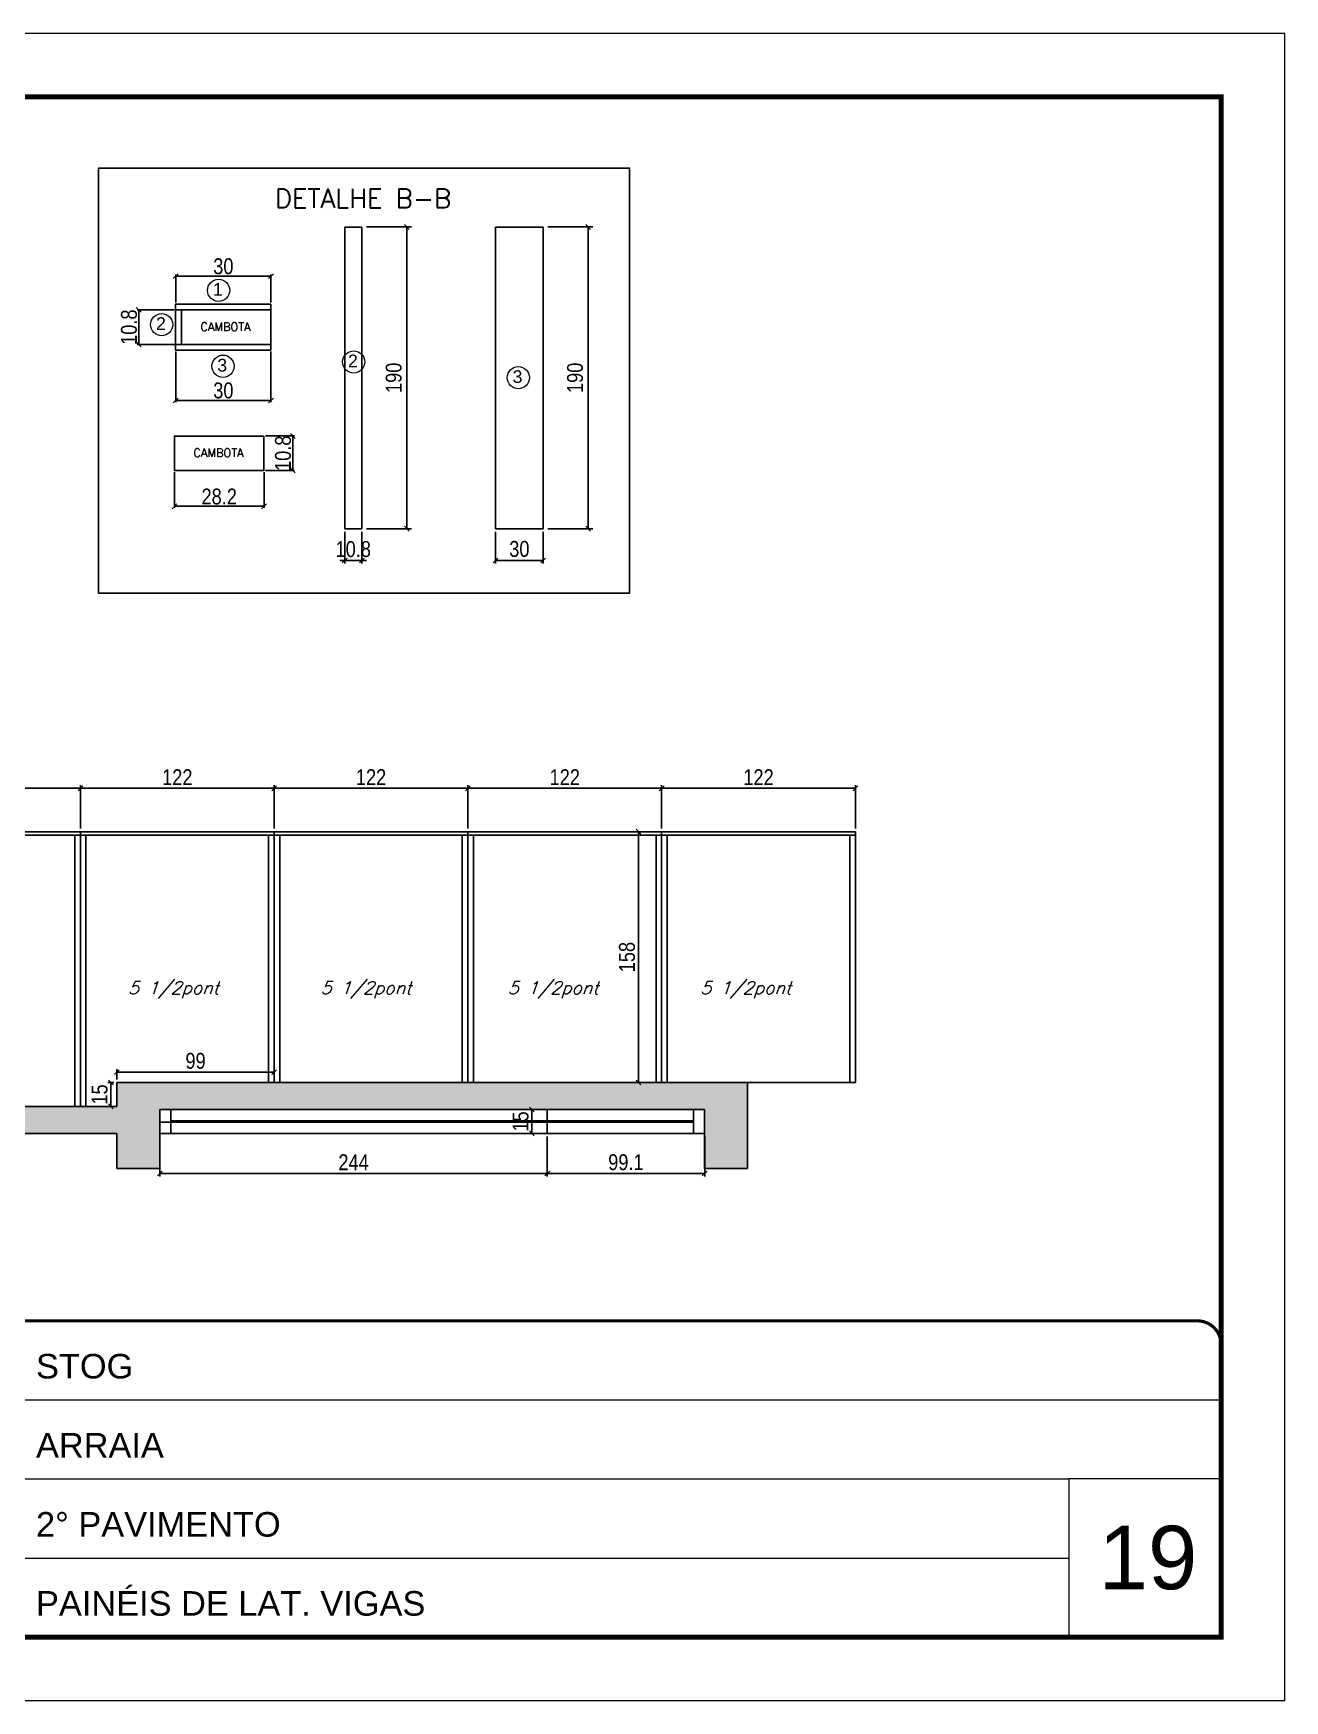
# Model space of a CAD drawing. Extents: x -3394 to 16474, y -5031 to 14397.
# Drawn here: x 8139 to 8927, y 8752 to 9802 of the extents above; entities that cross this region are included whole.
import ezdxf
from ezdxf.enums import TextEntityAlignment as Align

# ---------------------------------------------------------------- set-up
doc = ezdxf.new("R2010")
doc.units = 0
doc.linetypes.add('CONTINUO', pattern=[0])
doc.linetypes.add('DASHED', pattern=[0.75, 0.5, -0.25])
doc.layers.get('0').update_dxf_attribs({"linetype": 'CONTINUOUS'})
doc.layers.get('Defpoints').update_dxf_attribs({"linetype": 'CONTINUOUS'})
for name, color, linetype in [('5', 5, 'CONTINUOUS'), ('COTA', 241, 'CONTINUOUS'), ('Painéis', 200, 'CONTINUOUS'), ('SARR_2.2x7', 40, 'CONTINUOUS'), ('SARR_3.5x7', 81, 'CONTINUOUS'), ('texto', 7, 'CONTINUOUS')]:
    doc.layers.add(name, color=color, linetype=linetype)
for name, color, linetype, lineweight in [('CARIMBO', 255, 'CONTINUOUS', 9), ('Folhas', 255, 'CONTINUOUS', 9), ('NUMERACAO', 7, 'CONTINUOUS', 15), ('SARRAFO DE PRESSAO', 251, 'DASHED', 9)]:
    doc.layers.add(name, color=color, linetype=linetype, lineweight=lineweight)
doc.styles.add('ARIAL', font='arial.ttf')
doc.styles.add('COTA TECNICA', font='techl___.ttf', dxfattribs={"height": 10})
doc.styles.add('COTA TECNICA 2X', font='techl___.ttf', dxfattribs={"height": 10})
doc.styles.add('ROMANS', font='romans.shx')
doc.styles.get("Standard").update_dxf_attribs({"font": 'ROMANS.SHX'})
doc.dimstyles.new('PAINEL', dxfattribs={"dimtxt": 10, "dimasz": 3, "dimexe": 3, "dimexo": 3, "dimgap": 3, "dimtad": 1, "dimdec": 1, "dimzin": 12, "dimdsep": 46, "dimtxsty": 'COTA TECNICA', "dimblk1": 'OBLIQUE', "dimblk2": 'OBLIQUE', "dimsah": 1, "dimcen": 0.9, "dimclrd": 4, "dimclre": 4, "dimclrt": 240, "dimadec": 1, "dimazin": 3, "dimtfac": 1, "dimtdec": 1, "dimtmove": 0, "dimatfit": 3, "dimfxl": 1, "dimtolj": 1, "dimtzin": 12, "dimarcsym": 0})
doc.dimstyles.new('SECAO', dxfattribs={"dimscale": 0.333333, "dimtxt": 5, "dimasz": 9, "dimexe": 3, "dimexo": 3, "dimgap": 3, "dimtad": 1, "dimdec": 1, "dimlfac": 0.5, "dimzin": 12, "dimdsep": 46, "dimtxsty": 'COTA TECNICA 2X', "dimblk1": 'OBLIQUE', "dimblk2": 'OBLIQUE', "dimsah": 1, "dimcen": 0.9, "dimclrd": 4, "dimclre": 4, "dimclrt": 240, "dimadec": 1, "dimazin": 3, "dimtfac": 1, "dimtdec": 1, "dimtmove": 0, "dimatfit": 3, "dimfxl": 1, "dimtolj": 1, "dimtzin": 12, "dimarcsym": 0})

# ---------------------------------------------------------------- blocks, each defined once
blk = doc.blocks.new('9999999999')
at = {"color": 30, "linetype": 'CONTINUO'}
for p, q in [((98564.6, 34379.6), (99584, 34379.6)), ((98564.6, 34329.8), (99488, 34329.8)), ((99584, 34329.8), (99488, 34329.8)), ((99488, 34329.8), (99488, 34230.2)), ((98564.6, 34280), (99488, 34280))]:
    blk.add_line(p, q, dxfattribs=at)
at = {"color": 30, "linetype": 'CONTINUO', "const_width": 2}
blk.add_lwpolyline([(99584, 34230.2), (99584, 34414.4, 0.414214), (99569, 34429.4), (98229, 34429.4, 0.414214), (98214, 34414.4), (98214, 34245.2, 0.414214), (98229, 34230.2), (99584, 34230.2)], format="xyb", dxfattribs=at)
at = {"layer": 'Folhas'}
blk.add_lwpolyline([(98139, 34190.2), (99624, 34190.2), (99624, 35240.2), (98139, 35240.2)], close=True, dxfattribs=at)
at = {"layer": 'Folhas', "color": 30, "const_width": 3}
blk.add_lwpolyline([(98214, 34230.2), (99584, 34230.2), (99584, 35200.2), (98214, 35200.2)], close=True, dxfattribs=at)
at = {"color": 7, "linetype": 'Continuous', "ltscale": 5, "style": 'ARIAL'}
for s, height, p in [('STOG', 15.48, (98837.7, 34393.1)), ('ARRAIA', 15.48, (98837.7, 34343.3)), ('2° PAVIMENTO', 15.483, (98837.7, 34293.5)), ('PAINÉIS DE LAT. VIGAS', 15.483, (98837.7, 34243.7))]:
    blk.add_text(s, height=height, dxfattribs=at).set_placement(p)
blk = doc.blocks.new('_Oblique')
at = {"color": 0, "linetype": 'ByBlock', "lineweight": -2}
blk.add_line((-0.5, -0.5), (0.5, 0.5), dxfattribs=at)
blk = doc.blocks.new('*D1097')
at = {"layer": 'COTA', "color": 4, "lineweight": -2, "transparency": 16777216}
for p, q in [((8228.9, 9632.7), (8228.9, 9650.3)), ((8288.9, 9632.7), (8288.9, 9650.3)), ((8288.9, 9649.3), (8228.9, 9649.3))]:
    blk.add_line(p, q, dxfattribs=at)
at = {"layer": 'Defpoints', "color": 0, "transparency": 16777216}
for p in [(8228.9, 9649.3), (8228.9, 9631.7), (8288.9, 9631.7)]:
    blk.add_point(p, dxfattribs=at)
at = {"layer": 'COTA', "color": 4, "lineweight": -2, "transparency": 16777216, "xscale": 3, "yscale": 3, "zscale": 3, "rotation": 180}
blk.add_blockref('_Oblique', (8228.9, 9649.3), dxfattribs=at)
at = {"layer": 'COTA', "color": 4, "lineweight": -2, "transparency": 16777216, "xscale": 3, "yscale": 3, "zscale": 3}
blk.add_blockref('_Oblique', (8288.9, 9649.3), dxfattribs=at)
at = {"layer": 'COTA', "color": 240, "transparency": 16777216, "insert": (8258.9, 9655.5), "char_height": 10, "attachment_point": 5, "style": 'COTA TECNICA 2X'}
blk.add_mtext('\\A1;30', dxfattribs=at)
blk = doc.blocks.new('*D1098')
at = {"layer": 'COTA', "color": 4, "lineweight": -2, "transparency": 16777216}
for p, q in [((8227.9, 9628.1), (8204.6, 9628.1)), ((8205.6, 9606.4), (8205.6, 9628.1)), ((8228.8, 9606.4), (8204.6, 9606.4))]:
    blk.add_line(p, q, dxfattribs=at)
at = {"layer": 'Defpoints', "color": 0, "transparency": 16777216}
for p in [(8205.6, 9628.1), (8228.9, 9628.1), (8229.8, 9606.4)]:
    blk.add_point(p, dxfattribs=at)
at = {"layer": 'COTA', "color": 4, "lineweight": -2, "transparency": 16777216, "xscale": 3, "yscale": 3, "zscale": 3}
for p, rotation in [((8205.6, 9628.1), 90), ((8205.6, 9606.4), 270)]:
    blk.add_blockref('_Oblique', p, dxfattribs=dict(at, rotation=rotation))
at = {"layer": 'COTA', "color": 240, "transparency": 16777216, "insert": (8199.5, 9617.2), "char_height": 10, "attachment_point": 5, "rotation": 90, "style": 'COTA TECNICA 2X'}
blk.add_mtext('\\A1;10.8', dxfattribs=at)
blk = doc.blocks.new('*D1099')
at = {"layer": 'COTA', "color": 4, "lineweight": -2, "transparency": 16777216}
for p, q in [((8228.9, 9601.8), (8228.9, 9570)), ((8288.9, 9601.8), (8288.9, 9570)), ((8228.9, 9571), (8288.9, 9571))]:
    blk.add_line(p, q, dxfattribs=at)
at = {"layer": 'Defpoints', "color": 0, "transparency": 16777216}
for p in [(8228.9, 9602.8), (8288.9, 9602.8), (8288.9, 9571)]:
    blk.add_point(p, dxfattribs=at)
at = {"layer": 'COTA', "color": 4, "lineweight": -2, "transparency": 16777216, "xscale": 3, "yscale": 3, "zscale": 3, "rotation": 180}
blk.add_blockref('_Oblique', (8228.9, 9571), dxfattribs=at)
at = {"layer": 'COTA', "color": 4, "lineweight": -2, "transparency": 16777216, "xscale": 3, "yscale": 3, "zscale": 3}
blk.add_blockref('_Oblique', (8288.9, 9571), dxfattribs=at)
at = {"layer": 'COTA', "color": 240, "transparency": 16777216, "insert": (8258.9, 9577.3), "char_height": 10, "attachment_point": 5, "style": 'COTA TECNICA 2X'}
blk.add_mtext('\\A1;30', dxfattribs=at)
blk = doc.blocks.new('*D1100')
at = {"layer": 'COTA', "color": 4, "lineweight": -2, "transparency": 16777216}
for p, q in [((8228.1, 9526), (8228.1, 9503.4)), ((8284.5, 9526), (8284.5, 9503.4)), ((8284.5, 9504.4), (8228.1, 9504.4))]:
    blk.add_line(p, q, dxfattribs=at)
at = {"layer": 'Defpoints', "color": 0, "transparency": 16777216}
for p in [(8228.1, 9527), (8284.5, 9527), (8228.1, 9504.4)]:
    blk.add_point(p, dxfattribs=at)
at = {"layer": 'COTA', "color": 4, "lineweight": -2, "transparency": 16777216, "xscale": 3, "yscale": 3, "zscale": 3, "rotation": 180}
blk.add_blockref('_Oblique', (8228.1, 9504.4), dxfattribs=at)
at = {"layer": 'COTA', "color": 4, "lineweight": -2, "transparency": 16777216, "xscale": 3, "yscale": 3, "zscale": 3}
blk.add_blockref('_Oblique', (8284.5, 9504.4), dxfattribs=at)
at = {"layer": 'COTA', "color": 240, "transparency": 16777216, "insert": (8256.3, 9510.5), "char_height": 10, "attachment_point": 5, "style": 'COTA TECNICA 2X'}
blk.add_mtext('\\A1;28.2', dxfattribs=at)
blk = doc.blocks.new('*D1101')
at = {"layer": 'COTA', "color": 4, "lineweight": -2, "transparency": 16777216}
for p, q in [((8285.5, 9548.7), (8303.6, 9548.7)), ((8302.6, 9548.7), (8302.6, 9527)), ((8285.5, 9527), (8303.6, 9527))]:
    blk.add_line(p, q, dxfattribs=at)
at = {"layer": 'Defpoints', "color": 0, "transparency": 16777216}
for p in [(8284.5, 9548.7), (8284.5, 9527), (8302.6, 9527)]:
    blk.add_point(p, dxfattribs=at)
at = {"layer": 'COTA', "color": 4, "lineweight": -2, "transparency": 16777216, "xscale": 3, "yscale": 3, "zscale": 3}
for p, rotation in [((8302.6, 9548.7), 90), ((8302.6, 9527), 270)]:
    blk.add_blockref('_Oblique', p, dxfattribs=dict(at, rotation=rotation))
at = {"layer": 'COTA', "color": 240, "transparency": 16777216, "insert": (8296.5, 9537.8), "char_height": 10, "attachment_point": 5, "rotation": 90, "style": 'COTA TECNICA 2X'}
blk.add_mtext('\\A1;10.8', dxfattribs=at)
blk = doc.blocks.new('*D1112')
at = {"layer": 'COTA', "color": 4, "linetype": 'Continuous', "lineweight": -2, "transparency": 16777216}
for p, q in [((8218.9, 9107.5), (8218.9, 9082.3)), ((8462.9, 9107.5), (8462.9, 9082.3)), ((8218.9, 9084.3), (8462.9, 9084.3))]:
    blk.add_line(p, q, dxfattribs=at)
at = {"layer": 'Defpoints', "color": 0, "linetype": 'Continuous', "transparency": 16777216}
for p in [(8218.9, 9109.5), (8462.9, 9109.5), (8462.9, 9084.3)]:
    blk.add_point(p, dxfattribs=at)
at = {"layer": 'COTA', "color": 4, "linetype": 'Continuous', "lineweight": -2, "transparency": 16777216, "xscale": 3, "yscale": 3, "zscale": 3, "rotation": 180}
blk.add_blockref('_Oblique', (8218.9, 9084.3), dxfattribs=at)
at = {"layer": 'COTA', "color": 4, "linetype": 'Continuous', "lineweight": -2, "transparency": 16777216, "xscale": 3, "yscale": 3, "zscale": 3}
blk.add_blockref('_Oblique', (8462.9, 9084.3), dxfattribs=at)
at = {"layer": 'COTA', "color": 240, "linetype": 'Continuous', "transparency": 16777216, "insert": (8340.9, 9091.3), "char_height": 10, "attachment_point": 5, "style": 'COTA TECNICA'}
blk.add_mtext('\\A1;244', dxfattribs=at)
blk = doc.blocks.new('*D1113')
at = {"layer": 'COTA', "color": 4, "linetype": 'Continuous', "lineweight": -2, "transparency": 16777216}
for p, q in [((8462.9, 9107.5), (8462.9, 9082.3)), ((8562, 9107.5), (8562, 9082.3)), ((8462.9, 9084.3), (8562, 9084.3))]:
    blk.add_line(p, q, dxfattribs=at)
at = {"layer": 'Defpoints', "color": 0, "linetype": 'Continuous', "transparency": 16777216}
for p in [(8462.9, 9109.5), (8562, 9109.5), (8562, 9084.3)]:
    blk.add_point(p, dxfattribs=at)
at = {"layer": 'COTA', "color": 4, "linetype": 'Continuous', "lineweight": -2, "transparency": 16777216, "xscale": 3, "yscale": 3, "zscale": 3, "rotation": 180}
blk.add_blockref('_Oblique', (8462.9, 9084.3), dxfattribs=at)
at = {"layer": 'COTA', "color": 4, "linetype": 'Continuous', "lineweight": -2, "transparency": 16777216, "xscale": 3, "yscale": 3, "zscale": 3}
blk.add_blockref('_Oblique', (8562, 9084.3), dxfattribs=at)
at = {"layer": 'COTA', "color": 240, "linetype": 'Continuous', "transparency": 16777216, "insert": (8512.4, 9091.3), "char_height": 10, "attachment_point": 5, "style": 'COTA TECNICA'}
blk.add_mtext('\\A1;99.1', dxfattribs=at)
blk = doc.blocks.new('*D1114')
at = {"layer": 'COTA', "color": 4, "linetype": 'Continuous', "lineweight": -2, "transparency": 16777216}
for p, q in [((8460.9, 9124.5), (8451.2, 9124.5)), ((8453.2, 9109.5), (8453.2, 9124.5)), ((8460.9, 9109.5), (8451.2, 9109.5))]:
    blk.add_line(p, q, dxfattribs=at)
at = {"layer": 'Defpoints', "color": 0, "linetype": 'Continuous', "transparency": 16777216}
for p in [(8453.2, 9124.5), (8462.9, 9124.5), (8462.9, 9109.5)]:
    blk.add_point(p, dxfattribs=at)
at = {"layer": 'COTA', "color": 4, "linetype": 'Continuous', "lineweight": -2, "transparency": 16777216, "xscale": 3, "yscale": 3, "zscale": 3}
for p, rotation in [((8453.2, 9124.5), 90), ((8453.2, 9109.5), 270)]:
    blk.add_blockref('_Oblique', p, dxfattribs=dict(at, rotation=rotation))
at = {"layer": 'COTA', "color": 240, "linetype": 'Continuous', "transparency": 16777216, "insert": (8446.1, 9117), "char_height": 10, "attachment_point": 5, "rotation": 90, "style": 'COTA TECNICA'}
blk.add_mtext('\\A1;15', dxfattribs=at)
blk = doc.blocks.new('*D1119')
at = {"layer": 'COTA', "color": 4, "linetype": 'Continuous', "lineweight": -2, "transparency": 16777216}
for p, q in [((8046.9, 9301.5), (8046.9, 9328.8)), ((8046.9, 9326.8), (8168.9, 9326.8)), ((8168.9, 9301.5), (8168.9, 9328.8))]:
    blk.add_line(p, q, dxfattribs=at)
at = {"layer": 'Defpoints', "color": 0, "linetype": 'Continuous', "transparency": 16777216}
for p in [(8168.9, 9326.8), (8046.9, 9299.5), (8168.9, 9299.5)]:
    blk.add_point(p, dxfattribs=at)
at = {"layer": 'COTA', "color": 4, "linetype": 'Continuous', "lineweight": -2, "transparency": 16777216, "xscale": 3, "yscale": 3, "zscale": 3, "rotation": 180}
blk.add_blockref('_Oblique', (8046.9, 9326.8), dxfattribs=at)
at = {"layer": 'COTA', "color": 4, "linetype": 'Continuous', "lineweight": -2, "transparency": 16777216, "xscale": 3, "yscale": 3, "zscale": 3}
blk.add_blockref('_Oblique', (8168.9, 9326.8), dxfattribs=at)
at = {"layer": 'COTA', "color": 240, "linetype": 'Continuous', "transparency": 16777216, "insert": (8107.9, 9333.8), "char_height": 10, "attachment_point": 5, "style": 'COTA TECNICA'}
blk.add_mtext('\\A1;122', dxfattribs=at)
blk = doc.blocks.new('*D1120')
at = {"layer": 'COTA', "color": 4, "linetype": 'Continuous', "lineweight": -2, "transparency": 16777216}
for p, q in [((8168.9, 9301.5), (8168.9, 9328.8)), ((8168.9, 9326.8), (8290.9, 9326.8)), ((8290.9, 9301.5), (8290.9, 9328.8))]:
    blk.add_line(p, q, dxfattribs=at)
at = {"layer": 'Defpoints', "color": 0, "linetype": 'Continuous', "transparency": 16777216}
for p in [(8290.9, 9326.8), (8168.9, 9299.5), (8290.9, 9299.5)]:
    blk.add_point(p, dxfattribs=at)
at = {"layer": 'COTA', "color": 4, "linetype": 'Continuous', "lineweight": -2, "transparency": 16777216, "xscale": 3, "yscale": 3, "zscale": 3, "rotation": 180}
blk.add_blockref('_Oblique', (8168.9, 9326.8), dxfattribs=at)
at = {"layer": 'COTA', "color": 4, "linetype": 'Continuous', "lineweight": -2, "transparency": 16777216, "xscale": 3, "yscale": 3, "zscale": 3}
blk.add_blockref('_Oblique', (8290.9, 9326.8), dxfattribs=at)
at = {"layer": 'COTA', "color": 240, "linetype": 'Continuous', "transparency": 16777216, "insert": (8229.9, 9333.8), "char_height": 10, "attachment_point": 5, "style": 'COTA TECNICA'}
blk.add_mtext('\\A1;122', dxfattribs=at)
blk = doc.blocks.new('*D1121')
at = {"layer": 'COTA', "color": 4, "linetype": 'Continuous', "lineweight": -2, "transparency": 16777216}
for p, q in [((8290.9, 9301.5), (8290.9, 9328.8)), ((8290.9, 9326.8), (8412.9, 9326.8)), ((8412.9, 9301.5), (8412.9, 9328.8))]:
    blk.add_line(p, q, dxfattribs=at)
at = {"layer": 'Defpoints', "color": 0, "linetype": 'Continuous', "transparency": 16777216}
for p in [(8412.9, 9326.8), (8290.9, 9299.5), (8412.9, 9299.5)]:
    blk.add_point(p, dxfattribs=at)
at = {"layer": 'COTA', "color": 4, "linetype": 'Continuous', "lineweight": -2, "transparency": 16777216, "xscale": 3, "yscale": 3, "zscale": 3, "rotation": 180}
blk.add_blockref('_Oblique', (8290.9, 9326.8), dxfattribs=at)
at = {"layer": 'COTA', "color": 4, "linetype": 'Continuous', "lineweight": -2, "transparency": 16777216, "xscale": 3, "yscale": 3, "zscale": 3}
blk.add_blockref('_Oblique', (8412.9, 9326.8), dxfattribs=at)
at = {"layer": 'COTA', "color": 240, "linetype": 'Continuous', "transparency": 16777216, "insert": (8351.9, 9333.8), "char_height": 10, "attachment_point": 5, "style": 'COTA TECNICA'}
blk.add_mtext('\\A1;122', dxfattribs=at)
blk = doc.blocks.new('*D1129')
at = {"layer": 'COTA', "color": 4, "linetype": 'Continuous', "lineweight": -2, "transparency": 16777216}
for p, q in [((8532.9, 9299.5), (8518.3, 9299.5)), ((8520.3, 9141.5), (8520.3, 9299.5)), ((8532.9, 9141.5), (8518.3, 9141.5))]:
    blk.add_line(p, q, dxfattribs=at)
at = {"layer": 'Defpoints', "color": 0, "linetype": 'Continuous', "transparency": 16777216}
for p in [(8520.3, 9299.5), (8534.9, 9299.5), (8534.9, 9141.5)]:
    blk.add_point(p, dxfattribs=at)
at = {"layer": 'COTA', "color": 4, "linetype": 'Continuous', "lineweight": -2, "transparency": 16777216, "xscale": 3, "yscale": 3, "zscale": 3}
for p, rotation in [((8520.3, 9299.5), 90), ((8520.3, 9141.5), 270)]:
    blk.add_blockref('_Oblique', p, dxfattribs=dict(at, rotation=rotation))
at = {"layer": 'COTA', "color": 240, "linetype": 'Continuous', "transparency": 16777216, "insert": (8513.1, 9220.5), "char_height": 10, "attachment_point": 5, "rotation": 90, "style": 'COTA TECNICA'}
blk.add_mtext('\\A1;158', dxfattribs=at)
blk = doc.blocks.new('*D1131')
at = {"layer": 'COTA', "color": 4, "linetype": 'Continuous', "lineweight": -2, "transparency": 16777216}
for p, q in [((8189.9, 9141.5), (8186.1, 9141.5)), ((8188.1, 9141.5), (8188.1, 9126.5)), ((8189.9, 9126.5), (8186.1, 9126.5))]:
    blk.add_line(p, q, dxfattribs=at)
at = {"layer": 'Defpoints', "color": 0, "linetype": 'Continuous', "transparency": 16777216}
for p in [(8191.9, 9141.5), (8188.1, 9126.5), (8191.9, 9126.5)]:
    blk.add_point(p, dxfattribs=at)
at = {"layer": 'COTA', "color": 4, "linetype": 'Continuous', "lineweight": -2, "transparency": 16777216, "xscale": 3, "yscale": 3, "zscale": 3}
for p, rotation in [((8188.1, 9141.5), 90), ((8188.1, 9126.5), 270)]:
    blk.add_blockref('_Oblique', p, dxfattribs=dict(at, rotation=rotation))
at = {"layer": 'COTA', "color": 240, "linetype": 'Continuous', "transparency": 16777216, "insert": (8181, 9134), "char_height": 10, "attachment_point": 5, "rotation": 90, "style": 'COTA TECNICA'}
blk.add_mtext('\\A1;15', dxfattribs=at)
blk = doc.blocks.new('*D1132')
at = {"layer": 'COTA', "color": 4, "linetype": 'Continuous', "lineweight": -2, "transparency": 16777216}
for p, q in [((8191.9, 9143.5), (8191.9, 9150)), ((8290.9, 9148), (8191.9, 9148)), ((8290.9, 9143.5), (8290.9, 9150))]:
    blk.add_line(p, q, dxfattribs=at)
at = {"layer": 'Defpoints', "color": 0, "linetype": 'Continuous', "transparency": 16777216}
for p in [(8191.9, 9148), (8191.9, 9141.5), (8290.9, 9141.5)]:
    blk.add_point(p, dxfattribs=at)
at = {"layer": 'COTA', "color": 4, "linetype": 'Continuous', "lineweight": -2, "transparency": 16777216, "xscale": 3, "yscale": 3, "zscale": 3, "rotation": 180}
blk.add_blockref('_Oblique', (8191.9, 9148), dxfattribs=at)
at = {"layer": 'COTA', "color": 4, "linetype": 'Continuous', "lineweight": -2, "transparency": 16777216, "xscale": 3, "yscale": 3, "zscale": 3}
blk.add_blockref('_Oblique', (8290.9, 9148), dxfattribs=at)
at = {"layer": 'COTA', "color": 240, "linetype": 'Continuous', "transparency": 16777216, "insert": (8241.4, 9155.1), "char_height": 10, "attachment_point": 5, "style": 'COTA TECNICA'}
blk.add_mtext('\\A1;99', dxfattribs=at)
blk = doc.blocks.new('*D1146')
at = {"layer": 'COTA', "color": 4, "linetype": 'Continuous', "lineweight": -2, "transparency": 16777216}
for p, q in [((8412.9, 9301.5), (8412.9, 9328.8)), ((8412.9, 9326.8), (8534.9, 9326.8)), ((8534.9, 9301.5), (8534.9, 9328.8))]:
    blk.add_line(p, q, dxfattribs=at)
at = {"layer": 'Defpoints', "color": 0, "linetype": 'Continuous', "transparency": 16777216}
for p in [(8534.9, 9326.8), (8412.9, 9299.5), (8534.9, 9299.5)]:
    blk.add_point(p, dxfattribs=at)
at = {"layer": 'COTA', "color": 4, "linetype": 'Continuous', "lineweight": -2, "transparency": 16777216, "xscale": 3, "yscale": 3, "zscale": 3, "rotation": 180}
blk.add_blockref('_Oblique', (8412.9, 9326.8), dxfattribs=at)
at = {"layer": 'COTA', "color": 4, "linetype": 'Continuous', "lineweight": -2, "transparency": 16777216, "xscale": 3, "yscale": 3, "zscale": 3}
blk.add_blockref('_Oblique', (8534.9, 9326.8), dxfattribs=at)
at = {"layer": 'COTA', "color": 240, "linetype": 'Continuous', "transparency": 16777216, "insert": (8473.9, 9333.8), "char_height": 10, "attachment_point": 5, "style": 'COTA TECNICA'}
blk.add_mtext('\\A1;122', dxfattribs=at)
blk = doc.blocks.new('*D1147')
at = {"layer": 'COTA', "color": 4, "linetype": 'Continuous', "lineweight": -2, "transparency": 16777216}
for p, q in [((8534.9, 9301.5), (8534.9, 9328.8)), ((8534.9, 9326.8), (8656.9, 9326.8)), ((8656.9, 9301.5), (8656.9, 9328.8))]:
    blk.add_line(p, q, dxfattribs=at)
at = {"layer": 'Defpoints', "color": 0, "linetype": 'Continuous', "transparency": 16777216}
for p in [(8656.9, 9326.8), (8534.9, 9299.5), (8656.9, 9299.5)]:
    blk.add_point(p, dxfattribs=at)
at = {"layer": 'COTA', "color": 4, "linetype": 'Continuous', "lineweight": -2, "transparency": 16777216, "xscale": 3, "yscale": 3, "zscale": 3, "rotation": 180}
blk.add_blockref('_Oblique', (8534.9, 9326.8), dxfattribs=at)
at = {"layer": 'COTA', "color": 4, "linetype": 'Continuous', "lineweight": -2, "transparency": 16777216, "xscale": 3, "yscale": 3, "zscale": 3}
blk.add_blockref('_Oblique', (8656.9, 9326.8), dxfattribs=at)
at = {"layer": 'COTA', "color": 240, "linetype": 'Continuous', "transparency": 16777216, "insert": (8595.9, 9333.8), "char_height": 10, "attachment_point": 5, "style": 'COTA TECNICA'}
blk.add_mtext('\\A1;122', dxfattribs=at)
blk = doc.blocks.new('*D1201')
at = {"layer": 'COTA', "color": 4, "linetype": 'ByBlock', "lineweight": -2, "transparency": 16777216}
for p, q in [((8463.3, 9680.3), (8491.6, 9680.3)), ((8488.6, 9680.3), (8488.6, 9490.3)), ((8463.3, 9490.3), (8491.6, 9490.3))]:
    blk.add_line(p, q, dxfattribs=at)
at = {"layer": 'Defpoints', "color": 0, "linetype": 'ByBlock', "transparency": 16777216}
for p in [(8460.3, 9680.3), (8460.3, 9490.3), (8488.6, 9490.3)]:
    blk.add_point(p, dxfattribs=at)
at = {"layer": 'COTA', "color": 4, "linetype": 'ByBlock', "lineweight": -2, "transparency": 16777216, "xscale": 3, "yscale": 3, "zscale": 3}
for p, rotation in [((8488.6, 9680.3), 90), ((8488.6, 9490.3), 270)]:
    blk.add_blockref('_Oblique', p, dxfattribs=dict(at, rotation=rotation))
at = {"layer": 'COTA', "color": 240, "linetype": 'ByBlock', "transparency": 16777216, "insert": (8480.4, 9585.3), "char_height": 10, "attachment_point": 5, "rotation": 90, "style": 'COTA TECNICA'}
blk.add_mtext('\\A1;190', dxfattribs=at)
blk = doc.blocks.new('*D1202')
at = {"layer": 'COTA', "color": 4, "linetype": 'Continuous', "lineweight": -2, "transparency": 16777216}
for p, q in [((8430.3, 9488.3), (8430.3, 9468.3)), ((8460.3, 9488.3), (8460.3, 9468.3)), ((8460.3, 9470.3), (8430.3, 9470.3))]:
    blk.add_line(p, q, dxfattribs=at)
at = {"layer": 'Defpoints', "color": 0, "linetype": 'Continuous', "transparency": 16777216}
for p in [(8430.3, 9490.3), (8460.3, 9490.3), (8430.3, 9470.3)]:
    blk.add_point(p, dxfattribs=at)
at = {"layer": 'COTA', "color": 4, "linetype": 'Continuous', "lineweight": -2, "transparency": 16777216, "xscale": 3, "yscale": 3, "zscale": 3, "rotation": 180}
blk.add_blockref('_Oblique', (8430.3, 9470.3), dxfattribs=at)
at = {"layer": 'COTA', "color": 4, "linetype": 'Continuous', "lineweight": -2, "transparency": 16777216, "xscale": 3, "yscale": 3, "zscale": 3}
blk.add_blockref('_Oblique', (8460.3, 9470.3), dxfattribs=at)
at = {"layer": 'COTA', "color": 240, "linetype": 'Continuous', "transparency": 16777216, "insert": (8445.3, 9477.5), "char_height": 10, "attachment_point": 5, "style": 'COTA TECNICA'}
blk.add_mtext('\\A1;30', dxfattribs=at)
blk = doc.blocks.new('*D1203')
at = {"layer": 'COTA', "color": 4, "linetype": 'ByBlock', "lineweight": -2, "transparency": 16777216}
for p, q in [((8349.1, 9680.3), (8377.4, 9680.3)), ((8374.4, 9680.3), (8374.4, 9490.3)), ((8349.1, 9490.3), (8377.4, 9490.3))]:
    blk.add_line(p, q, dxfattribs=at)
at = {"layer": 'Defpoints', "color": 0, "linetype": 'ByBlock', "transparency": 16777216}
for p in [(8346.1, 9680.3), (8346.1, 9490.3), (8374.4, 9490.3)]:
    blk.add_point(p, dxfattribs=at)
at = {"layer": 'COTA', "color": 4, "linetype": 'ByBlock', "lineweight": -2, "transparency": 16777216, "xscale": 3, "yscale": 3, "zscale": 3}
for p, rotation in [((8374.4, 9680.3), 90), ((8374.4, 9490.3), 270)]:
    blk.add_blockref('_Oblique', p, dxfattribs=dict(at, rotation=rotation))
at = {"layer": 'COTA', "color": 240, "linetype": 'ByBlock', "transparency": 16777216, "insert": (8366.2, 9585.3), "char_height": 10, "attachment_point": 5, "rotation": 90, "style": 'COTA TECNICA'}
blk.add_mtext('\\A1;190', dxfattribs=at)
blk = doc.blocks.new('*D1204')
at = {"layer": 'COTA', "color": 4, "linetype": 'Continuous', "lineweight": -2, "transparency": 16777216}
for p, q in [((8335.3, 9488.3), (8335.3, 9468.3)), ((8346.1, 9488.3), (8346.1, 9468.3)), ((8335.3, 9470.3), (8332.3, 9470.3)), ((8346.1, 9470.3), (8335.3, 9470.3)), ((8346.1, 9470.3), (8349.1, 9470.3))]:
    blk.add_line(p, q, dxfattribs=at)
at = {"layer": 'Defpoints', "color": 0, "linetype": 'Continuous', "transparency": 16777216}
for p in [(8335.3, 9490.3), (8346.1, 9490.3), (8335.3, 9470.3)]:
    blk.add_point(p, dxfattribs=at)
at = {"layer": 'COTA', "color": 4, "linetype": 'Continuous', "lineweight": -2, "transparency": 16777216, "xscale": 3, "yscale": 3, "zscale": 3}
blk.add_blockref('_Oblique', (8335.3, 9470.3), dxfattribs=at)
at = {"layer": 'COTA', "color": 4, "linetype": 'Continuous', "lineweight": -2, "transparency": 16777216, "xscale": 3, "yscale": 3, "zscale": 3, "rotation": 180}
blk.add_blockref('_Oblique', (8346.1, 9470.3), dxfattribs=at)
at = {"layer": 'COTA', "color": 240, "linetype": 'Continuous', "transparency": 16777216, "insert": (8340.7, 9477.4), "char_height": 10, "attachment_point": 5, "style": 'COTA TECNICA'}
blk.add_mtext('\\A1;10.8', dxfattribs=at)

msp = doc.modelspace()

# ---------------------------------------------------------------- hatches: boundary and pattern name
at = {"layer": 'COTA', "linetype": 'Continuous'}
h = msp.add_hatch(dxfattribs=at)
h.set_pattern_fill('AR-CONC', color=256, scale=0.05)
h.paths.add_polyline_path([(7802.87, 9109.47), (8191.87, 9109.47), (8191.87, 9087.47), (8218.87, 9087.47), (8218.87, 9109.47), (8218.87, 9124.47), (8561.97, 9124.47), (8561.97, 9109.47), (8561.97, 9087.47), (8588.97, 9087.47), (8588.97, 9141.47), (8561.97, 9141.47), (8191.87, 9141.47), (8191.87, 9126.47), (7802.87, 9126.47), (7802.87, 9141.47), (7775.87, 9141.47), (7775.87, 9109.47), (7775.87, 9037.47), (7802.87, 9037.47)])

# ---------------------------------------------------------------- linework, layer by layer
at = {"linetype": 'ByBlock'}
msp.add_lwpolyline([(8180.34, 9717.45), (8514.71, 9717.45), (8514.71, 9449.75), (8180.34, 9449.75)], close=True, dxfattribs=at)
at = {"layer": 'COTA', "linetype": 'Continuous'}
for p, q in [((8588.97, 9087.47), (8588.97, 9141.47)), ((8191.87, 9087.47), (8191.87, 9109.47)), ((8218.87, 9087.47), (8218.87, 9109.47)), ((8561.97, 9087.47), (8561.97, 9109.47)), ((8191.87, 9087.47), (8218.87, 9087.47)), ((8561.97, 9087.47), (8588.97, 9087.47))]:
    msp.add_line(p, q, dxfattribs=at)
at = {"layer": 'COTA', "linetype": 'ByBlock'}
msp.add_line((7802.87, 9109.47), (8191.87, 9109.47), dxfattribs=at)
at = {"layer": 'NUMERACAO', "color": 1}
for centre in [(8255.89, 9640.41), (8220.08, 9618.81), (8258.69, 9592.62), (8341, 9595.32), (8444.64, 9585.43)]:
    msp.add_circle(centre, 7, dxfattribs=at)
at = {"layer": 'Painéis', "linetype": 'ByBlock'}
for p, q in [((8335.3, 9680.26), (8346.1, 9680.26)), ((8335.3, 9490.26), (8335.3, 9680.26)), ((8346.1, 9490.26), (8346.1, 9680.26)), ((8430.27, 9680.26), (8460.27, 9680.26)), ((8430.27, 9490.26), (8430.27, 9680.26)), ((8460.27, 9490.26), (8460.27, 9680.26)), ((8335.3, 9490.26), (8346.1, 9490.26)), ((8430.27, 9490.26), (8460.27, 9490.26)), ((7606.37, 9299.47), (8656.87, 9299.47)), ((8168.87, 9126.47), (8168.87, 9299.47)), ((8290.87, 9141.47), (8290.87, 9299.47)), ((8412.87, 9141.47), (8412.87, 9299.47)), ((8534.87, 9141.47), (8534.87, 9299.47)), ((8656.87, 9141.47), (8656.87, 9299.47)), ((8191.87, 9141.47), (8561.97, 9141.47)), ((8191.87, 9126.47), (8191.87, 9141.47)), ((7802.87, 9126.47), (8191.87, 9126.47)), ((8218.87, 9124.47), (8561.97, 9124.47)), ((8218.87, 9109.47), (8218.87, 9124.47)), ((8462.87, 9109.47), (8462.87, 9124.47)), ((8218.87, 9109.47), (8561.97, 9109.47))]:
    msp.add_line(p, q, dxfattribs=at)
at = {"layer": 'Painéis', "linetype": 'Continuous'}
for p, q in [((8228.86, 9631.68), (8288.86, 9631.68)), ((8228.86, 9602.79), (8228.86, 9631.68)), ((8288.86, 9631.68), (8288.86, 9602.79)), ((8228.86, 9628.08), (8288.86, 9628.08)), ((8232.46, 9606.39), (8232.46, 9628.08)), ((8288.86, 9606.39), (8228.86, 9606.39)), ((8288.86, 9602.79), (8228.86, 9602.79)), ((8561.97, 9141.47), (8656.87, 9141.47)), ((8561.97, 9124.47), (8561.97, 9109.47))]:
    msp.add_line(p, q, dxfattribs=at)
for points in [[(8288.86, 9628.08), (8232.46, 9628.08), (8232.46, 9606.39), (8288.86, 9606.39)], [(8284.46, 9548.67), (8228.06, 9548.67), (8228.06, 9526.98), (8284.46, 9526.98)]]:
    msp.add_lwpolyline(points, close=True, dxfattribs=at)
at = {"layer": 'SARR_2.2x7', "linetype": 'Continuous'}
for p, q in [((8046.87, 9297.27), (8168.87, 9297.27)), ((8168.87, 9297.27), (8290.87, 9297.27)), ((8290.87, 9297.27), (8412.87, 9297.27)), ((8412.87, 9297.27), (8534.87, 9297.27)), ((8534.87, 9297.27), (8656.87, 9297.27)), ((8218.87, 9116.47), (8462.87, 9116.47)), ((8225.87, 9109.47), (8225.87, 9124.47)), ((8225.87, 9117.47), (8462.87, 9117.47)), ((8462.87, 9117.47), (8554.97, 9117.47)), ((8462.87, 9116.47), (8554.97, 9116.47)), ((8554.97, 9124.47), (8554.97, 9109.47))]:
    msp.add_line(p, q, dxfattribs=at)
at = {"layer": 'SARR_3.5x7'}
for p, q in [((8441.77, 9490.26), (8445.27, 9490.26)), ((8445.27, 9490.26), (8448.77, 9490.26)), ((8165.37, 9297.27), (8165.37, 9126.47)), ((8168.87, 9297.27), (8168.87, 9141.47)), ((8172.37, 9297.27), (8172.37, 9126.47)), ((8287.37, 9297.27), (8287.37, 9141.47)), ((8290.87, 9297.27), (8290.87, 9141.47)), ((8294.37, 9297.27), (8294.37, 9141.47)), ((8409.37, 9297.27), (8409.37, 9141.47)), ((8412.87, 9297.27), (8412.87, 9141.47)), ((8416.37, 9297.27), (8416.37, 9141.47)), ((8531.37, 9297.27), (8531.37, 9141.47)), ((8534.87, 9297.27), (8534.87, 9141.47)), ((8538.37, 9297.27), (8538.37, 9141.47)), ((8653.37, 9297.27), (8653.37, 9141.47)), ((8656.87, 9297.27), (8656.87, 9141.47)), ((8409.37, 9141.47), (8412.87, 9141.47)), ((8412.87, 9141.47), (8416.37, 9141.47))]:
    msp.add_line(p, q, dxfattribs=at)

# ---------------------------------------------------------------- block references
at = {"layer": 'SARRAFO DE PRESSAO', "color": 6, "linetype": 'ByBlock'}
msp.add_blockref('9999999999', (-90696.77, -25437.95), dxfattribs=at)

# ---------------------------------------------------------------- texts
at = {"layer": '5', "color": 7, "linetype": 'Continuous'}
msp.add_text('DETALHE B-B', height=12, rotation=359.99996, dxfattribs=at).set_placement((8291.27, 9692.32))
at = {"layer": 'CARIMBO', "style": 'ARIAL'}
msp.add_text('19', height=40, dxfattribs=at).set_placement((8810.07, 8822.4))
at = {"layer": 'NUMERACAO', "color": 7, "style": 'ARIAL'}
for s, p in [('1', (8255.4, 9641.05)), ('2', (8219.59, 9619.44)), ('3', (8258.19, 9593.26)), ('2', (8340.5, 9595.95)), ('3', (8444.14, 9586.07))]:
    msp.add_text(s, height=8, dxfattribs=at).set_placement(p, align=Align.MIDDLE_CENTER)
at = {"layer": 'Painéis', "color": 1, "char_height": 5.25, "attachment_point": 5, "style": 'ROMANS'}
for insert in [(8260.22, 9617.5), (8255.83, 9538.09)]:
    msp.add_mtext('\\A1;CAMBOTA', dxfattribs=dict(at, insert=insert))
at = {"layer": 'texto', "color": 2, "char_height": 8, "attachment_point": 5, "style": 'ROMANS'}
for insert in [(8227.48, 9199.86), (8348.68, 9199.86), (8466.56, 9199.86), (8587.8, 9199.86)]:
    msp.add_mtext('{\\Q19;\\C256;5 1/2pont}', dxfattribs=dict(at, insert=insert))

# ---------------------------------------------------------------- dimensions: what is measured, and where the dimension line sits
at = {"layer": 'COTA', "linetype": 'ByBlock'}
for base, p1, p2, picture, middle in [((8374.37, 9490.26), (8346.1, 9680.26), (8346.1, 9490.26), '*D1203', (8366.24, 9585.26)), ((8488.55, 9490.26), (8460.27, 9680.26), (8460.27, 9490.26), '*D1201', (8480.42, 9585.26))]:
    dim = msp.add_linear_dim(base=base, p1=p1, p2=p2, angle=90, dimstyle='PAINEL', dxfattribs=at)
    dim.commit()
    dim.dimension.update_dxf_attribs({"geometry": picture, "text_midpoint": middle})
at = {"layer": 'COTA'}
for base, p1, p2, picture, middle in [((8228.86, 9649.31), (8288.86, 9631.68), (8228.86, 9631.68), '*D1097', (8258.86, 9655.53)), ((8288.86, 9571.05), (8228.86, 9602.79), (8288.86, 9602.79), '*D1099', (8258.86, 9577.27)), ((8228.06, 9504.42), (8284.46, 9526.98), (8228.06, 9526.98), '*D1100', (8256.26, 9510.51))]:
    dim = msp.add_linear_dim(base=base, p1=p1, p2=p2, dimstyle='SECAO', dxfattribs=at)
    dim.commit()
    dim.dimension.update_dxf_attribs({"geometry": picture, "text_midpoint": middle})
for base, p1, p2, picture, middle in [((8205.64, 9628.08), (8229.76, 9606.39), (8228.86, 9628.08), '*D1098', (8205.64, 9617.23)), ((8302.58, 9526.98), (8284.46, 9548.67), (8284.46, 9526.98), '*D1101', (8302.58, 9537.83))]:
    dim = msp.add_linear_dim(base=base, p1=p1, p2=p2, angle=90, dimstyle='SECAO', dxfattribs=at)
    dim.commit()
    dim.dimension.update_dxf_attribs({"geometry": picture, "text_midpoint": middle, "dimtype": 160})
at = {"layer": 'COTA', "linetype": 'Continuous'}
for base, p1, p2, override, picture, middle in [((8335.3, 9470.32), (8346.1, 9490.26), (8335.3, 9490.26), {"dimexe": 2, "dimexo": 2, "dimgap": 2, "dimadec": 8, "dimtix": 1, "dimatfit": 2, "dimldrblk": 'Oblique'}, '*D1204', (8340.7, 9477.44)), ((8430.27, 9470.32), (8460.27, 9490.26), (8430.27, 9490.26), {"dimexe": 2, "dimexo": 2, "dimgap": 2, "dimadec": 8, "dimtix": 1, "dimatfit": 2, "dimldrblk": 'Oblique'}, '*D1202', (8445.27, 9477.54)), ((8168.87, 9326.78), (8046.87, 9299.47), (8168.87, 9299.47), {"dimexe": 2, "dimexo": 2, "dimgap": 2, "dimadec": 8, "dimtix": 1, "dimtmove": 1, "dimatfit": 2, "dimldrblk": 'Oblique'}, '*D1119', (8107.87, 9333.84)), ((8290.87, 9326.78), (8168.87, 9299.47), (8290.87, 9299.47), {"dimexe": 2, "dimexo": 2, "dimgap": 2, "dimadec": 8, "dimtix": 1, "dimtmove": 1, "dimatfit": 2, "dimldrblk": 'Oblique'}, '*D1120', (8229.87, 9333.84)), ((8412.87, 9326.78), (8290.87, 9299.47), (8412.87, 9299.47), {"dimexe": 2, "dimexo": 2, "dimgap": 2, "dimadec": 8, "dimtix": 1, "dimtmove": 1, "dimatfit": 2, "dimldrblk": 'Oblique'}, '*D1121', (8351.87, 9333.84)), ((8534.87, 9326.78), (8412.87, 9299.47), (8534.87, 9299.47), {"dimexe": 2, "dimexo": 2, "dimgap": 2, "dimadec": 8, "dimtix": 1, "dimtmove": 1, "dimatfit": 2, "dimldrblk": 'Oblique'}, '*D1146', (8473.87, 9333.84)), ((8656.87, 9326.78), (8534.87, 9299.47), (8656.87, 9299.47), {"dimexe": 2, "dimexo": 2, "dimgap": 2, "dimadec": 8, "dimtix": 1, "dimtmove": 1, "dimatfit": 2, "dimldrblk": 'Oblique'}, '*D1147', (8595.87, 9333.84)), ((8191.87, 9147.98), (8290.87, 9141.47), (8191.87, 9141.47), {"dimexe": 2, "dimexo": 2, "dimgap": 2, "dimadec": 8, "dimtix": 1, "dimatfit": 2, "dimldrblk": 'Oblique'}, '*D1132', (8241.37, 9155.07)), ((8462.87, 9084.25), (8218.87, 9109.47), (8462.87, 9109.47), {"dimexe": 2, "dimexo": 2, "dimgap": 2, "dimadec": 8, "dimtix": 1, "dimatfit": 2, "dimldrblk": 'Oblique'}, '*D1112', (8340.87, 9091.33)), ((8561.97, 9084.25), (8462.87, 9109.47), (8561.97, 9109.47), {"dimexe": 2, "dimexo": 2, "dimgap": 2, "dimadec": 8, "dimtix": 1, "dimtmove": 1, "dimatfit": 2, "dimldrblk": 'Oblique'}, '*D1113', (8512.42, 9091.34))]:
    dim = msp.add_linear_dim(base=base, p1=p1, p2=p2, dimstyle='PAINEL', override=override, dxfattribs=at)
    dim.commit()
    dim.dimension.update_dxf_attribs({"geometry": picture, "text_midpoint": middle})
for base, p1, p2, picture, middle in [((8520.25, 9299.47), (8534.87, 9141.47), (8534.87, 9299.47), '*D1129', (8513.12, 9220.47)), ((8188.11, 9126.47), (8191.87, 9141.47), (8191.87, 9126.47), '*D1131', (8181, 9133.97)), ((8453.17, 9124.47), (8462.87, 9109.47), (8462.87, 9124.47), '*D1114', (8446.06, 9116.97))]:
    dim = msp.add_linear_dim(base=base, p1=p1, p2=p2, angle=90, dimstyle='PAINEL', override={"dimexe": 2, "dimexo": 2, "dimgap": 2, "dimadec": 8, "dimtix": 1, "dimatfit": 2, "dimldrblk": 'Oblique'}, dxfattribs=at)
    dim.commit()
    dim.dimension.update_dxf_attribs({"geometry": picture, "text_midpoint": middle})

doc.saveas('drawing.dxf')
